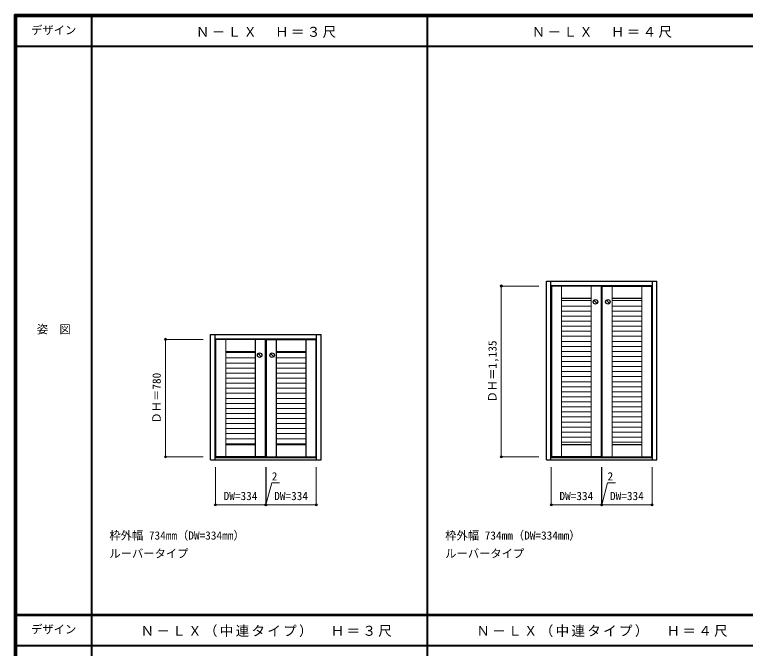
# Model space of a CAD drawing. Units: millimetres, scale not verified. Extents: x -6000 to 5700, y -4307 to 4175.
# Drawn here: x -6000 to -1144, y -36 to 4175 of the extents above; entities that cross this region are included whole.
import ezdxf
from ezdxf.enums import TextEntityAlignment as Align

# ---------------------------------------------------------------- set-up
doc = ezdxf.new("R2010")
doc.units = ezdxf.units.MM
doc.header["$LTSCALE"] = 30
doc.header["$PDMODE"] = 32
doc.header["$PDSIZE"] = 15
doc.linetypes.add('DASHED1', pattern=[1.8, 1.2, -0.6])
for name, color, linetype, lineweight in [('0-2_扉', 3, 'Continuous', 25), ('0-3_仕上げ', 7, 'Continuous', 18), ('0-4_枠', 3, 'Continuous', 25), ('0-8_取手W', 3, 'DASHED1', 25), ('0-A_文字', 7, 'Continuous', 18), ('0-B_寸法', 7, 'Continuous', 9), ('0-C_ハッチ', 7, 'Continuous', 18), ('F-1_枠', 6, 'Continuous', 40), ('F-A_文字', 7, 'Continuous', 18)]:
    doc.layers.add(name, color=color, linetype=linetype, lineweight=lineweight)
doc.styles.add('ＭＳ ゴシック', font='')
doc.styles.get('ＭＳ ゴシック').set_extended_font_data('MS Gothic')

msp = doc.modelspace()

# ---------------------------------------------------------------- linework, layer by layer
at = {"layer": '0-2_扉'}
for p, q in [((-2099.8, 2372), (-2099.8, 1237)), ((-2097.8, 2372), (-2097.8, 1237)), ((-2097.8, 2372), (-1763.8, 2372)), ((-1763.8, 1237), (-1763.8, 2372)), ((-4331.4, 2017), (-4665.4, 2017)), ((-4665.4, 2017), (-4665.4, 1237)), ((-4331.4, 2017), (-4331.4, 1237)), ((-4329.4, 2017), (-4329.4, 1237)), ((-4329.4, 2017), (-3995.4, 2017)), ((-3995.4, 1237), (-3995.4, 2017)), ((-4331.4, 1237), (-4665.4, 1237)), ((-4329.4, 1237), (-3995.4, 1237)), ((-2099.8, 1237), (-2433.8, 1237)), ((-2097.8, 1237), (-1763.8, 1237))]:
    msp.add_line(p, q, dxfattribs=at)
msp.add_lwpolyline([(-2099.8, 2372), (-2433.8, 2372), (-2433.8, 1237)], dxfattribs=at)
at = {"layer": '0-3_仕上げ'}
for p, q in [((-2430.8, 2372), (-2430.8, 1237)), ((-2365.8, 2372), (-2365.8, 1237)), ((-2364.8, 1237), (-2364.8, 2372)), ((-2168.8, 1237), (-2168.8, 2372)), ((-2167.8, 2372), (-2167.8, 1237)), ((-2102.8, 2372), (-2102.8, 1237)), ((-2094.8, 2372), (-2094.8, 1237)), ((-2029.8, 2372), (-2029.8, 1237)), ((-2028.8, 1237), (-2028.8, 2372)), ((-1832.8, 1237), (-1832.8, 2372)), ((-1831.8, 2372), (-1831.8, 1237)), ((-1766.8, 2372), (-1766.8, 1237)), ((-2168.8, 2292), (-2364.8, 2292)), ((-2364.8, 2289), (-2168.8, 2289)), ((-2028.8, 2292), (-1832.8, 2292)), ((-1832.8, 2289), (-2028.8, 2289)), ((-4662.4, 2017), (-4662.4, 1237)), ((-4597.4, 2017), (-4597.4, 1237)), ((-4596.4, 1237), (-4596.4, 2017)), ((-4400.4, 1237), (-4400.4, 2017)), ((-4399.4, 2017), (-4399.4, 1237)), ((-4334.4, 2017), (-4334.4, 1237)), ((-4326.4, 2017), (-4326.4, 1237)), ((-4261.4, 2017), (-4261.4, 1237)), ((-4260.4, 1237), (-4260.4, 2017)), ((-4064.4, 1237), (-4064.4, 2017)), ((-4063.4, 2017), (-4063.4, 1237)), ((-3998.4, 2017), (-3998.4, 1237)), ((-4400.4, 1937), (-4596.4, 1937)), ((-4596.4, 1934), (-4400.4, 1934)), ((-4260.4, 1937), (-4064.4, 1937)), ((-4064.4, 1934), (-4260.4, 1934)), ((-4400.4, 1320), (-4596.4, 1320)), ((-4400.4, 1317), (-4596.4, 1317)), ((-4260.4, 1320), (-4064.4, 1320)), ((-4260.4, 1317), (-4064.4, 1317)), ((-2168.8, 1320), (-2364.8, 1320)), ((-2168.8, 1317), (-2364.8, 1317)), ((-2028.8, 1320), (-1832.8, 1320)), ((-1832.8, 1317), (-2028.8, 1317))]:
    msp.add_line(p, q, dxfattribs=at)
at = {"layer": '0-4_枠'}
for p, q in [((-2465.8, 1218), (-2465.8, 2405)), ((-2465.8, 2405), (-1731.8, 2405)), ((-2435.8, 1218), (-2435.8, 2405)), ((-1761.8, 1218), (-1761.8, 2405)), ((-1731.8, 1218), (-1731.8, 2405)), ((-2435.8, 2375), (-1761.8, 2375)), ((-4697.4, 1218), (-4697.4, 2050)), ((-4697.4, 2050), (-3963.4, 2050)), ((-4667.4, 1218), (-4667.4, 2050)), ((-3993.4, 1218), (-3993.4, 2050)), ((-3963.4, 1218), (-3963.4, 2050)), ((-4667.4, 2020), (-3993.4, 2020)), ((-4697.4, 1218), (-3963.4, 1218)), ((-4667.4, 1233), (-3993.4, 1233)), ((-2465.8, 1218), (-1731.8, 1218)), ((-2435.8, 1233), (-1761.8, 1233))]:
    msp.add_line(p, q, dxfattribs=at)
at = {"layer": '0-8_取手W'}
for p, q in [((-2129.69, 2256.4), (-2150.83, 2277.68)), ((-2046.69, 2256.4), (-2067.83, 2277.68)), ((-4361.29, 1901.4), (-4382.43, 1922.68)), ((-4278.29, 1901.4), (-4299.43, 1922.68))]:
    msp.add_line(p, q, dxfattribs=at)
at = {"layer": '0-8_取手W', "linetype": 'Continuous'}
for centre in [(-2140.34, 2266.96), (-2057.34, 2266.96), (-4371.94, 1911.96), (-4288.94, 1911.96)]:
    msp.add_circle(centre, 15, dxfattribs=at)
at = {"layer": '0-B_寸法', "color": 4}
for p, q in [((-2765.8, 2372), (-2765.8, 1237)), ((-2765.8, 2372), (-2515.8, 2372)), ((-4997.4, 2017), (-4997.4, 1237)), ((-4997.4, 2017), (-4747.4, 2017)), ((-4997.4, 1237), (-4747.4, 1237)), ((-2765.8, 1237), (-2515.8, 1237)), ((-4665.4, 918), (-4665.4, 1168)), ((-4331.4, 918), (-4331.4, 1168)), ((-2433.8, 918), (-2433.8, 1168)), ((-2099.8, 918), (-2099.8, 1168)), ((-4665.4, 918), (-4331.4, 918)), ((-2433.8, 918), (-2099.8, 918))]:
    msp.add_line(p, q, dxfattribs=at)
for points in [[(-4331.4, 918), (-4329.4, 918), (-4329.4, 1168)], [(-4329.4, 918), (-3995.4, 918), (-3995.4, 1168)], [(-2099.8, 918), (-2097.8, 918), (-2097.8, 1168)], [(-2097.8, 918), (-1763.8, 918), (-1763.8, 1168)], [(-4330.4, 918), (-4291.43, 1063.45), (-4239.49, 1063.45)], [(-2098.8, 918), (-2059.83, 1063.45), (-2007.89, 1063.45)]]:
    msp.add_lwpolyline(points, dxfattribs=at)
at = {"layer": '0-B_寸法'}
for p in [(-2765.8, 2372), (-4997.4, 2017), (-4997.4, 1237), (-2765.8, 1237), (-4665.4, 918), (-4331.4, 918), (-4329.4, 918), (-3995.4, 918), (-2433.8, 918), (-2099.8, 918), (-2097.8, 918), (-1763.8, 918)]:
    msp.add_point(p, dxfattribs=at)
at = {"layer": '0-C_ハッチ'}
for p, q in [((-2168.8, 2274.79), (-2364.8, 2274.79)), ((-2168.8, 2238.72), (-2364.8, 2238.72)), ((-2028.8, 2274.79), (-1832.8, 2274.79)), ((-2028.8, 2238.72), (-1832.8, 2238.72)), ((-2168.8, 2205.22), (-2364.8, 2205.22)), ((-2028.8, 2205.22), (-1832.8, 2205.22)), ((-2168.8, 2171.72), (-2364.8, 2171.72)), ((-2168.8, 2138.22), (-2364.8, 2138.22)), ((-2028.8, 2171.72), (-1832.8, 2171.72)), ((-2028.8, 2138.22), (-1832.8, 2138.22)), ((-2168.8, 2104.72), (-2364.8, 2104.72)), ((-2028.8, 2104.72), (-1832.8, 2104.72)), ((-2168.8, 2071.22), (-2364.8, 2071.22)), ((-2028.8, 2071.22), (-1832.8, 2071.22)), ((-2168.8, 2037.72), (-2364.8, 2037.72)), ((-2168.8, 2004.22), (-2364.8, 2004.22)), ((-2028.8, 2037.72), (-1832.8, 2037.72)), ((-2028.8, 2004.22), (-1832.8, 2004.22)), ((-2168.8, 1970.72), (-2364.8, 1970.72)), ((-2028.8, 1970.72), (-1832.8, 1970.72)), ((-4400.4, 1929.79), (-4596.4, 1929.79)), ((-4260.4, 1929.79), (-4064.4, 1929.79)), ((-2168.8, 1937.22), (-2364.8, 1937.22)), ((-2168.8, 1903.72), (-2364.8, 1903.72)), ((-2028.8, 1937.22), (-1832.8, 1937.22)), ((-2028.8, 1903.72), (-1832.8, 1903.72)), ((-4400.4, 1893.72), (-4596.4, 1893.72)), ((-4400.4, 1860.22), (-4596.4, 1860.22)), ((-4260.4, 1893.72), (-4064.4, 1893.72)), ((-4260.4, 1860.22), (-4064.4, 1860.22)), ((-2168.8, 1870.22), (-2364.8, 1870.22)), ((-2028.8, 1870.22), (-1832.8, 1870.22)), ((-4400.4, 1826.72), (-4596.4, 1826.72)), ((-4260.4, 1826.72), (-4064.4, 1826.72)), ((-2168.8, 1836.72), (-2364.8, 1836.72)), ((-2168.8, 1803.22), (-2364.8, 1803.22)), ((-2028.8, 1836.72), (-1832.8, 1836.72)), ((-2028.8, 1803.22), (-1832.8, 1803.22)), ((-4400.4, 1793.22), (-4596.4, 1793.22)), ((-4400.4, 1759.72), (-4596.4, 1759.72)), ((-4260.4, 1793.22), (-4064.4, 1793.22)), ((-4260.4, 1759.72), (-4064.4, 1759.72)), ((-2168.8, 1769.72), (-2364.8, 1769.72)), ((-2028.8, 1769.72), (-1832.8, 1769.72)), ((-4400.4, 1726.22), (-4596.4, 1726.22)), ((-4260.4, 1726.22), (-4064.4, 1726.22)), ((-2168.8, 1736.22), (-2364.8, 1736.22)), ((-2168.8, 1702.72), (-2364.8, 1702.72)), ((-2028.8, 1736.22), (-1832.8, 1736.22)), ((-2028.8, 1702.72), (-1832.8, 1702.72)), ((-4400.4, 1692.72), (-4596.4, 1692.72)), ((-4400.4, 1659.22), (-4596.4, 1659.22)), ((-4260.4, 1692.72), (-4064.4, 1692.72)), ((-4260.4, 1659.22), (-4064.4, 1659.22)), ((-2168.8, 1669.22), (-2364.8, 1669.22)), ((-2028.8, 1669.22), (-1832.8, 1669.22)), ((-4400.4, 1625.72), (-4596.4, 1625.72)), ((-4260.4, 1625.72), (-4064.4, 1625.72)), ((-2168.8, 1635.72), (-2364.8, 1635.72)), ((-2028.8, 1635.72), (-1832.8, 1635.72)), ((-4400.4, 1592.22), (-4596.4, 1592.22)), ((-4400.4, 1558.72), (-4596.4, 1558.72)), ((-4260.4, 1592.22), (-4064.4, 1592.22)), ((-4260.4, 1558.72), (-4064.4, 1558.72)), ((-2168.8, 1602.22), (-2364.8, 1602.22)), ((-2168.8, 1568.72), (-2364.8, 1568.72)), ((-2028.8, 1602.22), (-1832.8, 1602.22)), ((-2028.8, 1568.72), (-1832.8, 1568.72)), ((-4400.4, 1525.22), (-4596.4, 1525.22)), ((-4260.4, 1525.22), (-4064.4, 1525.22)), ((-2168.8, 1535.22), (-2364.8, 1535.22)), ((-2028.8, 1535.22), (-1832.8, 1535.22)), ((-4400.4, 1491.72), (-4596.4, 1491.72)), ((-4400.4, 1458.22), (-4596.4, 1458.22)), ((-4260.4, 1491.72), (-4064.4, 1491.72)), ((-4260.4, 1458.22), (-4064.4, 1458.22)), ((-2168.8, 1501.72), (-2364.8, 1501.72)), ((-2168.8, 1468.22), (-2364.8, 1468.22)), ((-2028.8, 1501.72), (-1832.8, 1501.72)), ((-2028.8, 1468.22), (-1832.8, 1468.22)), ((-4400.4, 1424.72), (-4596.4, 1424.72)), ((-4260.4, 1424.72), (-4064.4, 1424.72)), ((-2168.8, 1434.72), (-2364.8, 1434.72)), ((-2028.8, 1434.72), (-1832.8, 1434.72)), ((-4400.4, 1391.22), (-4596.4, 1391.22)), ((-4260.4, 1391.22), (-4064.4, 1391.22)), ((-2168.8, 1401.22), (-2364.8, 1401.22)), ((-2168.8, 1367.72), (-2364.8, 1367.72)), ((-2028.8, 1401.22), (-1832.8, 1401.22)), ((-2028.8, 1367.72), (-1832.8, 1367.72)), ((-4400.4, 1357.72), (-4596.4, 1357.72)), ((-4400.4, 1324.22), (-4596.4, 1324.22)), ((-4260.4, 1357.72), (-4064.4, 1357.72)), ((-4260.4, 1324.22), (-4064.4, 1324.22)), ((-2168.8, 1334.22), (-2364.8, 1334.22)), ((-2028.8, 1334.22), (-1832.8, 1334.22))]:
    msp.add_line(p, q, dxfattribs=at)
at = {"layer": 'F-1_枠'}
for p, q in [((-6000, 4175), (5700, 4175)), ((-6000, 4175), (-6000, -4205)), ((-6000, 4170), (5700, 4170)), ((-6000, 4165), (5700, 4165)), ((-5995, 4175), (-5995, -4205)), ((-5990, 4175), (-5990, -4205)), ((-5490, 4175), (-5490, -3790)), ((-3258.4, 4175), (-3258.4, -3790)), ((-6000, 3965), (5700, 3965)), ((-5990, 190.5), (5690, 190.5)), ((-5990, 187.5), (5690, 187.5)), ((-5990, 184.5), (5690, 184.5)), ((-5990, -15.5), (5690, -15.5))]:
    msp.add_line(p, q, dxfattribs=at)

# ---------------------------------------------------------------- texts
at = {"layer": '0-A_文字', "style": 'ＭＳ ゴシック'}
for s, p in [('枠外幅 734mm（DW=334mm）', (-5370, 670.5)), ('枠外幅 734mm（DW=334mm）', (-3138.4, 670.5)), ('ルーバータイプ', (-5370, 550.5)), ('ルーバータイプ', (-3138.4, 550.5))]:
    msp.add_text(s, height=54.99, dxfattribs=at).set_placement(p, align=Align.BOTTOM_LEFT)
at = {"layer": '0-A_文字', "char_height": 65.98, "attachment_point": 7, "style": 'ＭＳ ゴシック'}
for s, insert in [('\\T1.17;Ｎ－ＬＸ\u3000Ｈ＝３尺', (-4795.4, 4020)), ('\\T1.17;Ｎ－ＬＸ\u3000Ｈ＝４尺', (-2563.8, 4020)), ('\\T1.17;Ｎ－ＬＸ（中連タイプ）\u3000Ｈ＝３尺', (-5162.9, 39.5)), ('\\T1.17;Ｎ－ＬＸ（中連タイプ）\u3000Ｈ＝４尺', (-2931.3, 39.5))]:
    msp.add_mtext(s, dxfattribs=dict(at, insert=insert))
at = {"layer": '0-B_寸法', "style": 'ＭＳ ゴシック'}
for s, p in [('ＤＨ＝1,135', (-2780.8, 1598.25)), ('ＤＨ＝780', (-5012.4, 1458.25))]:
    msp.add_text(s, height=54.99, rotation=90, dxfattribs=at).set_placement(p, align=Align.BOTTOM_LEFT)
for s, p in [('2', (-4291.43, 1063.45)), ('2', (-2059.83, 1063.45)), ('DW=334', (-4610.9, 933)), ('DW=334', (-4274.9, 933)), ('DW=334', (-2379.3, 933)), ('DW=334', (-2043.3, 933))]:
    msp.add_text(s, height=54.99, dxfattribs=at).set_placement(p, align=Align.BOTTOM_LEFT)
at = {"layer": 'F-A_文字', "style": 'ＭＳ ゴシック'}
for s, p in [('デザイン', (-5890, 4027.5)), ('姿\u3000図', (-5852.5, 2040.25)), ('デザイン', (-5890, 47))]:
    msp.add_text(s, height=54.99, dxfattribs=at).set_placement(p, align=Align.BOTTOM_LEFT)

doc.saveas('drawing.dxf')
